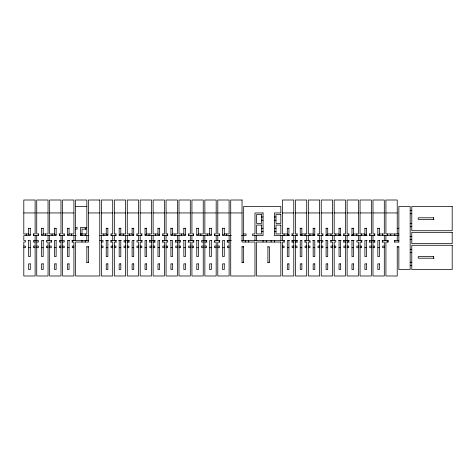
<?xml version="1.0" encoding="UTF-8"?>
<svg xmlns="http://www.w3.org/2000/svg" width="476" height="476" viewBox="0 0 476 476"><rect width="100%" height="100%" fill="white"/><g stroke="black" fill="none" stroke-linecap="round" stroke-linejoin="round"><path stroke-width="0.71" d="M75.529 206.477L86.846 206.477M410.169 210.517L411.788 210.517M23.8 212.945L35.117 212.945M36.735 212.945L48.046 212.945M49.665 212.945L60.982 212.945M62.6 212.945L73.917 212.945M88.465 212.945L99.781 212.945M101.4 212.945L112.711 212.945M114.329 212.945L125.646 212.945M127.265 212.945L138.581 212.945M140.194 212.945L151.511 212.945M153.129 212.945L164.446 212.945M166.059 212.945L177.375 212.945M178.994 212.945L190.311 212.945M191.929 212.945L203.24 212.945M204.858 212.945L216.175 212.945M217.794 212.945L229.111 212.945M230.723 212.945L242.04 212.945M282.458 212.945L293.775 212.945M295.388 212.945L306.705 212.945M308.323 212.945L319.64 212.945M321.252 212.945L332.569 212.945M334.188 212.945L345.505 212.945M347.123 212.945L358.44 212.945M360.052 212.945L371.369 212.945M372.988 212.945L384.305 212.945M385.917 212.945L397.234 212.945M410.169 213.754L411.788 213.754M261.443 216.985L263.055 216.985M274.372 216.985L275.991 216.985M433.832 217.794L418.249 217.794L418.249 219.406L434.07 219.406M261.443 220.215L263.055 220.215M274.372 220.215L275.991 220.215M410.169 223.452L411.788 223.452M410.169 226.683L411.788 226.683M75.529 227.492L77.148 227.492L77.148 229.111L75.529 229.111M86.846 227.492L80.379 227.492L80.379 235.572L88.869 235.572M28.649 228.301L30.268 228.301M41.585 228.301L43.197 228.301M54.514 228.301L56.132 228.301M67.449 228.301L69.068 228.301M106.249 228.301L107.862 228.301M119.178 228.301L120.797 228.301M132.114 228.301L133.726 228.301M145.043 228.301L146.662 228.301M157.978 228.301L159.597 228.301M170.914 228.301L172.526 228.301M183.843 228.301L185.461 228.301M196.778 228.301L198.391 228.301M209.708 228.301L211.326 228.301M222.643 228.301L224.261 228.301M261.443 228.301L263.055 228.301M274.372 228.301L275.991 228.301M287.308 228.301L288.92 228.301M300.237 228.301L301.855 228.301M313.172 228.301L314.791 228.301M326.108 228.301L327.72 228.301M339.037 228.301L340.655 228.301M351.972 228.301L353.585 228.301M364.902 228.301L366.52 228.301M377.837 228.301L379.455 228.301M397.234 228.301L398.852 228.301M261.443 231.532L263.055 231.532M274.372 231.532L275.991 231.532M28.649 233.96L23.8 233.96L23.8 200.009L35.117 200.009L35.117 233.96L33.296 233.96M38.55 233.96L36.735 233.96L36.735 200.009L48.046 200.009L48.046 233.96L43.197 233.96M54.514 233.96L49.665 233.96L49.665 200.009L60.982 200.009L60.982 233.96L59.161 233.96M64.415 233.96L62.6 233.96L62.6 200.009L73.917 200.009L73.917 233.96L69.068 233.96M80.563 233.96L86.846 233.96L86.846 229.111L81.997 229.111L81.997 235.572M106.249 233.96L101.4 233.96L101.4 200.009L112.711 200.009L112.711 233.96L110.896 233.96M116.15 233.96L114.329 233.96L114.329 200.009L125.646 200.009L125.646 233.96L120.797 233.96M132.114 233.96L127.265 233.96L127.265 200.009L138.581 200.009L138.581 233.96L136.761 233.96M142.015 233.96L140.194 233.96L140.194 200.009L151.511 200.009L151.511 233.96L146.662 233.96M157.978 233.96L153.129 233.96L153.129 200.009L164.446 200.009L164.446 233.96L162.625 233.96M167.879 233.96L166.059 233.96L166.059 200.009L177.375 200.009L177.375 233.96L172.526 233.96M183.843 233.96L178.994 233.96L178.994 200.009L190.311 200.009L190.311 233.96L188.49 233.96M193.744 233.96L191.929 233.96L191.929 200.009L203.24 200.009L203.24 233.96L198.391 233.96M209.708 233.96L204.858 233.96L204.858 200.009L216.175 200.009L216.175 233.96L214.355 233.96M219.609 233.96L217.794 233.96L217.794 200.009L229.111 200.009L229.111 233.96L224.261 233.96M243.658 233.96L246.08 233.96L246.08 235.572L241.635 235.572M287.308 233.96L282.458 233.96L282.458 200.009L293.775 200.009L293.775 233.96L291.693 233.96M297.47 233.96L295.388 233.96L295.388 200.009L306.705 200.009L306.705 233.96L301.855 233.96M313.172 233.96L308.323 233.96L308.323 200.009L319.64 200.009L319.64 233.96L317.557 233.96M323.073 233.96L321.252 233.96L321.252 200.009L332.569 200.009L332.569 233.96L327.72 233.96M339.037 233.96L334.188 233.96L334.188 200.009L345.505 200.009L345.505 233.96L343.428 233.96M349.2 233.96L347.123 233.96L347.123 200.009L358.44 200.009L358.44 233.96L353.585 233.96M364.902 233.96L360.052 233.96L360.052 200.009L371.369 200.009L371.369 233.96L369.293 233.96M375.064 233.96L372.988 233.96L372.988 200.009L384.305 200.009L384.305 233.96L379.455 233.96M398.852 233.96L385.917 233.96L385.917 200.009L397.234 200.009L397.234 233.96M30.268 234.769L28.649 234.769L28.649 228.182M41.585 234.769L43.197 234.769L43.197 228.182M56.132 234.769L54.514 234.769L54.514 228.182M67.449 234.769L69.068 234.769L69.068 228.182M107.862 234.769L106.249 234.769L106.249 228.182M119.178 234.769L120.797 234.769L120.797 228.182M133.726 234.769L132.114 234.769L132.114 228.182M145.043 234.769L146.662 234.769L146.662 228.182M159.597 234.769L157.978 234.769L157.978 228.182M170.914 234.769L172.526 234.769L172.526 228.182M185.461 234.769L183.843 234.769L183.843 228.182M196.778 234.769L198.391 234.769L198.391 228.182M211.326 234.769L209.708 234.769L209.708 228.182M222.643 234.769L224.261 234.769L224.261 228.182M287.308 234.769L288.92 234.769M300.237 234.769L301.855 234.769M313.172 234.769L314.791 234.769M326.108 234.769L327.72 234.769M339.037 234.769L340.655 234.769M351.972 234.769L353.585 234.769M364.902 234.769L366.52 234.769M377.837 234.769L379.455 234.769M33.296 235.572L38.55 235.572M59.161 235.572L64.415 235.572M76.178 235.572L67.449 235.572L67.449 228.182M99.859 235.572L107.862 235.572L107.862 228.182M110.896 235.572L116.15 235.572M136.761 235.572L142.015 235.572M162.625 235.572L167.879 235.572M188.49 235.572L193.744 235.572M214.355 235.572L219.609 235.572M231.372 235.572L222.643 235.572L222.643 228.182M289.491 235.572L274.372 235.572L274.372 212.945L280.84 212.945L280.84 206.477L243.658 206.477L243.658 240.428M291.669 235.572L297.488 235.572M317.54 235.572L323.073 235.572M325.536 235.572L341.221 235.572M343.404 235.572L349.223 235.572M351.407 235.572L367.085 235.572M369.269 235.572L375.088 235.572M398.852 235.572L377.837 235.572L377.837 228.182M410.169 236.382L411.788 236.382M410.169 239.618L411.788 239.618M28.114 240.428L30.268 240.428L30.268 256.594L28.649 256.594L28.649 240.428M43.762 240.428L41.585 240.428L41.585 256.594L43.197 256.594L43.197 240.428M51.819 240.428L46.434 240.428L46.434 242.04L48.046 242.04L48.046 275.991L36.735 275.991L36.735 235.572M69.603 240.428L67.449 240.428L67.449 256.594L69.068 256.594L69.068 240.428M71.757 240.428L88.869 240.428M99.859 240.428L103.012 240.428L103.012 242.04L101.4 242.04M105.684 240.428L108.403 240.428M110.557 240.428L116.483 240.428M118.643 240.428L121.362 240.428M129.365 240.428L124.028 240.428L124.028 242.04L125.646 242.04M134.268 240.428L132.114 240.428L132.114 256.594L133.726 256.594L133.726 240.428M142.354 240.428L136.963 240.428L136.963 242.04L138.581 242.04L138.581 275.991L127.265 275.991L127.265 235.572M149.41 240.428L155.23 240.428M162.286 240.428L167.677 240.428L167.677 242.04L166.059 242.04L166.059 275.991L177.375 275.991L177.375 235.572M170.372 240.428L172.526 240.428L172.526 256.594L170.914 256.594L170.914 240.428M175.275 240.428L180.612 240.428L180.612 242.04L178.994 242.04M183.278 240.428L185.997 240.428M188.157 240.428L194.083 240.428M196.237 240.428L198.956 240.428M206.959 240.428L201.628 240.428L201.628 242.04L203.24 242.04M211.868 240.428L209.708 240.428L209.708 256.594L211.326 256.594L211.326 240.428M219.948 240.428L214.557 240.428L214.557 242.04M227.004 240.428L231.372 240.428M241.635 240.428L284.612 240.428M289.491 240.428L287.308 240.428L287.308 256.594L288.92 256.594L288.92 240.428M291.669 240.428L297.488 240.428M304.551 240.428L309.941 240.428L309.941 242.04M312.631 240.428L314.791 240.428L314.791 256.594L313.172 256.594L313.172 240.428M317.54 240.428L322.871 240.428L322.871 242.04L321.252 242.04M325.536 240.428L327.72 240.428L327.72 256.594L326.108 256.594L326.108 240.428M330.415 240.428L335.806 240.428L335.806 242.04L334.188 242.04L334.188 275.991L345.505 275.991L345.505 235.572M338.501 240.428L341.221 240.428M343.404 240.428L349.223 240.428M351.407 240.428L354.126 240.428M362.206 240.428L356.822 240.428L356.822 242.04L358.44 242.04L358.44 275.991L347.123 275.991L347.123 235.572M367.085 240.428L364.902 240.428L364.902 256.594L366.52 256.594L366.52 240.428M369.269 240.428L375.088 240.428M382.145 240.428L388.345 240.428L388.345 242.04L385.917 242.04L385.917 275.991L397.234 275.991L397.234 246.467M394.408 240.428L398.852 240.428M35.117 242.04L33.498 242.04L33.498 240.428L38.348 240.428L38.348 242.04L36.735 242.04M51.741 242.04L49.665 242.04L49.665 275.991L60.982 275.991L60.982 235.572M60.982 242.04L59.363 242.04L59.363 240.428L64.212 240.428L64.212 242.04L62.6 242.04M71.834 242.04L73.917 242.04L73.917 275.991L62.6 275.991L62.6 235.572M110.634 242.04L112.711 242.04L112.711 275.991L101.4 275.991L101.4 235.572M116.406 242.04L114.329 242.04L114.329 275.991L125.646 275.991L125.646 235.572M127.265 242.04L129.341 242.04M142.276 242.04L140.194 242.04L140.194 275.991L151.511 275.991L151.511 235.572M149.434 242.04L151.511 242.04M153.129 242.04L155.206 242.04M162.364 242.04L164.446 242.04L164.446 275.991L153.129 275.991L153.129 235.572M175.299 242.04L177.375 242.04M188.234 242.04L190.311 242.04L190.311 275.991L178.994 275.991L178.994 235.572M194.006 242.04L191.929 242.04L191.929 275.991L203.24 275.991L203.24 235.572M204.858 242.04L206.941 242.04M214.099 242.04L216.175 242.04L216.175 275.991L204.858 275.991L204.858 235.572M219.87 242.04L217.794 242.04L217.794 275.991L229.111 275.991L229.111 235.572M227.028 242.04L229.111 242.04M284.535 242.04L282.458 242.04L282.458 275.991L293.775 275.991L293.775 235.572M291.693 242.04L293.775 242.04M295.388 242.04L297.47 242.04M304.628 242.04L306.705 242.04L306.705 275.991L295.388 275.991L295.388 235.572M310.4 242.04L308.323 242.04L308.323 275.991L319.64 275.991L319.64 235.572M317.557 242.04L319.64 242.04M330.493 242.04L332.569 242.04L332.569 275.991L321.252 275.991L321.252 235.572M343.428 242.04L345.505 242.04M347.123 242.04L349.2 242.04M362.135 242.04L360.052 242.04L360.052 275.991L371.369 275.991L371.369 235.572M369.293 242.04L371.369 242.04M372.988 242.04L375.064 242.04M382.222 242.04L384.305 242.04L384.305 275.991L372.988 275.991L372.988 235.572M394.36 242.04L398.852 242.04M23.8 246.08L25.418 246.08L25.418 247.698L23.8 247.698M35.117 246.08L33.498 246.08L33.498 247.698L35.117 247.698M36.735 246.08L38.348 246.08L38.348 247.698L36.735 247.698M48.046 246.08L46.434 246.08L46.434 247.698L48.046 247.698M49.665 246.08L51.283 246.08L51.283 247.698L49.665 247.698M60.982 246.08L59.363 246.08L59.363 247.698L60.982 247.698M62.6 246.08L64.212 246.08L64.212 247.698L62.6 247.698M73.917 246.08L72.298 246.08L72.298 247.698L73.917 247.698M101.4 246.08L103.012 246.08L103.012 247.698L101.4 247.698M112.711 246.08L111.098 246.08L111.098 247.698L112.711 247.698M114.329 246.08L115.948 246.08L115.948 247.698L114.329 247.698M125.646 246.08L124.028 246.08L124.028 247.698L125.646 247.698M127.265 246.08L128.877 246.08L128.877 247.698L127.265 247.698M138.581 246.08L136.963 246.08L136.963 247.698L138.581 247.698M140.194 246.08L141.812 246.08L141.812 247.698L140.194 247.698M151.511 246.08L149.892 246.08L149.892 247.698L151.511 247.698M153.129 246.08L154.748 246.08L154.748 247.698L153.129 247.698M164.446 246.08L162.828 246.08L162.828 247.698L164.446 247.698M166.059 246.08L167.677 246.08L167.677 247.698L166.059 247.698M177.375 246.08L175.763 246.08L175.763 247.698L177.375 247.698M178.994 246.08L180.612 246.08L180.612 247.698L178.994 247.698M190.311 246.08L188.692 246.08L188.692 247.698L190.311 247.698M191.929 246.08L193.542 246.08L193.542 247.698L191.929 247.698M203.24 246.08L201.628 246.08L201.628 247.698L203.24 247.698M204.858 246.08L206.477 246.08L206.477 247.698L204.858 247.698M216.175 246.08L214.557 246.08L214.557 247.698L216.175 247.698M217.794 246.08L219.406 246.08L219.406 247.698L217.794 247.698M229.111 246.08L227.492 246.08L227.492 247.698L229.111 247.698M282.458 246.08L284.071 246.08L284.071 247.698L282.458 247.698M293.775 246.08L292.157 246.08L292.157 247.698L293.775 247.698M295.388 246.08L297.006 246.08L297.006 247.698L295.388 247.698M306.705 246.08L305.086 246.08L305.086 247.698L306.705 247.698M308.323 246.08L309.941 246.08L309.941 247.698L308.323 247.698M319.64 246.08L318.022 246.08L318.022 247.698L319.64 247.698M321.252 246.08L322.871 246.08L322.871 247.698L321.252 247.698M332.569 246.08L330.957 246.08L330.957 247.698L332.569 247.698M334.188 246.08L335.806 246.08L335.806 247.698L334.188 247.698M345.505 246.08L343.886 246.08L343.886 247.698L345.505 247.698M347.123 246.08L348.735 246.08L348.735 247.698L347.123 247.698M358.44 246.08L356.822 246.08L356.822 247.698L358.44 247.698M360.052 246.08L361.671 246.08L361.671 247.698L360.052 247.698M371.369 246.08L369.751 246.08L369.751 247.698L371.369 247.698M372.988 246.08L374.6 246.08L374.6 247.698L372.988 247.698M384.305 246.08L382.686 246.08L382.686 247.698L384.305 247.698M86.846 246.889L88.465 246.889M242.04 246.889L243.658 246.889M267.905 246.889L269.523 246.889L269.523 262.335M397.234 246.889L398.852 246.889M28.649 247.698L30.268 247.698M41.585 247.698L43.197 247.698M54.514 247.698L56.132 247.698M67.449 247.698L69.068 247.698M106.249 247.698L107.862 247.698M119.178 247.698L120.797 247.698M132.114 247.698L133.726 247.698M145.043 247.698L146.662 247.698M157.978 247.698L159.597 247.698M170.914 247.698L172.526 247.698M183.843 247.698L185.461 247.698M196.778 247.698L198.391 247.698M209.708 247.698L211.326 247.698M222.643 247.698L224.261 247.698M287.308 247.698L288.92 247.698M300.237 247.698L301.855 247.698M313.172 247.698L314.791 247.698M326.108 247.698L327.72 247.698M339.037 247.698L340.655 247.698M351.972 247.698L353.585 247.698M364.902 247.698L366.52 247.698M377.837 247.698L379.455 247.698M410.169 249.317L411.788 249.317M410.169 252.548L411.788 252.548M433.832 256.594L418.249 256.594L418.249 258.206L434.07 258.206M86.846 262.246L88.465 262.246M242.04 262.246L243.658 262.246M267.905 262.246L269.523 262.246M410.169 262.246L411.788 262.246M410.169 265.483L411.788 265.483M433.606 217.794L433.606 219.406M433.606 256.594L433.606 258.206M398.852 242.111L398.852 206.477L410.169 206.477L410.169 269.523L398.852 269.523L398.852 246.556M397.234 235.572L397.234 240.428M394.812 233.96L394.812 235.572M394.812 240.428L394.812 242.04M390.766 233.96L390.766 235.572M387.535 233.96L387.535 235.572M387.535 240.428L387.535 242.04M385.917 235.572L385.917 240.428M384.305 235.572L384.305 240.428M382.686 233.96L382.686 235.572M382.686 240.428L382.686 242.04M379.455 228.182L379.455 235.572M374.6 233.96L374.6 235.572M374.6 240.428L374.6 242.04M369.751 233.96L369.751 235.572M369.751 240.428L369.751 242.04M366.52 228.182L366.52 235.572M364.902 228.182L364.902 235.572M361.671 233.96L361.671 235.572M361.671 240.428L361.671 242.04M360.052 235.572L360.052 240.428M358.44 235.572L358.44 240.428M356.822 233.96L356.822 235.572M353.585 228.182L353.585 235.572M353.585 240.428L353.585 256.594L351.972 256.594L351.972 240.428M351.972 228.182L351.972 235.572M348.735 233.96L348.735 235.572M348.735 240.428L348.735 242.04M343.886 233.96L343.886 235.572M343.886 240.428L343.886 242.04M340.655 228.182L340.655 235.572M340.655 240.428L340.655 256.594L339.037 256.594L339.037 240.428M339.037 228.182L339.037 235.572M335.806 233.96L335.806 235.572M334.188 235.572L334.188 240.428M332.569 235.572L332.569 240.428M330.957 233.96L330.957 235.572M330.957 240.428L330.957 242.04M327.72 228.182L327.72 235.572M326.108 228.182L326.108 235.572M322.871 233.96L322.871 235.572M318.022 233.96L318.022 235.572M318.022 240.428L318.022 242.04M314.791 228.182L314.791 235.572L300.237 235.572L300.237 228.182M313.172 228.182L313.172 235.572M309.941 233.96L309.941 235.572M308.323 235.572L308.323 240.428M306.705 235.572L306.705 240.428M305.086 233.96L305.086 235.572M305.086 240.428L305.086 242.04M301.855 228.182L301.855 235.572M297.006 233.96L297.006 235.572M297.006 240.428L297.006 242.04M292.157 233.96L292.157 235.572M292.157 240.428L292.157 242.04M288.92 228.182L288.92 235.572M287.308 228.182L287.308 235.572M284.071 233.96L284.071 235.572M284.071 240.428L284.071 242.04M282.458 235.572L282.458 240.428M280.84 235.572L280.84 240.428M274.372 240.428L274.372 242.04M271.142 240.428L271.142 242.04M267.905 246.497L267.905 262.841M266.292 240.428L266.292 242.04M263.055 240.428L263.055 242.04M256.594 235.572L256.594 240.428M254.975 235.572L254.975 240.428M248.508 240.428L248.508 242.04M245.277 240.428L245.277 242.04M243.658 246.467L243.658 262.704M242.04 246.467L242.04 262.704M227.492 240.428L227.492 242.04M226.683 233.96L226.683 235.572M219.406 233.96L219.406 235.572M219.406 240.428L219.406 242.04M217.794 235.572L217.794 240.428M216.175 235.572L216.175 240.428M214.557 233.96L214.557 235.572M211.326 228.182L211.326 235.572L196.778 235.572L196.778 228.182M207.286 233.96L207.286 235.572M206.477 240.428L206.477 242.04M200.818 233.96L200.818 235.572M198.391 240.428L198.391 256.594L196.778 256.594L196.778 240.428M193.542 233.96L193.542 235.572M193.542 240.428L193.542 242.04M191.929 235.572L191.929 240.428M190.311 235.572L190.311 240.428M188.692 233.96L188.692 235.572M188.692 240.428L188.692 242.04M185.461 228.182L185.461 235.572L170.914 235.572L170.914 228.182M185.461 240.428L185.461 256.594L183.843 256.594L183.843 240.428M181.421 233.96L181.421 235.572M175.763 240.428L175.763 242.04M174.954 233.96L174.954 235.572M167.677 233.96L167.677 235.572M166.059 235.572L166.059 240.428M164.446 235.572L164.446 240.428M162.828 233.96L162.828 235.572M162.828 240.428L162.828 242.04M159.597 228.182L159.597 235.572L145.043 235.572L145.043 228.182M155.551 233.96L155.551 235.572M154.748 240.428L154.748 242.04M149.892 240.428L149.892 242.04M149.089 233.96L149.089 235.572M141.812 233.96L141.812 235.572M141.812 240.428L141.812 242.04M140.194 235.572L140.194 240.428M138.581 235.572L138.581 240.428M136.963 233.96L136.963 235.572M133.726 228.182L133.726 235.572L119.178 235.572L119.178 228.182M129.686 233.96L129.686 235.572M128.877 240.428L128.877 242.04M123.219 233.96L123.219 235.572M120.797 240.428L120.797 256.594L119.178 256.594L119.178 240.428M115.948 233.96L115.948 235.572M115.948 240.428L115.948 242.04M114.329 235.572L114.329 240.428M112.711 235.572L112.711 240.428M111.098 233.96L111.098 235.572M111.098 240.428L111.098 242.04M107.862 240.428L107.862 256.594L106.249 256.594L106.249 240.428M103.822 233.96L103.822 235.572M88.465 246.467L88.465 262.704M86.846 235.572L86.846 240.428M86.846 246.467L86.846 262.704M85.234 229.378L85.234 228.301L86.846 228.301L86.846 200.009L75.529 200.009L75.529 240.428M85.234 233.96L85.234 235.572M85.234 240.428L85.234 242.04M81.997 240.428L81.997 242.04M81.188 234.103L81.188 235.572M73.917 235.572L73.917 240.428M72.298 240.428L72.298 242.04M71.489 233.96L71.489 235.572M64.212 233.96L64.212 235.572M59.363 233.96L59.363 235.572M56.132 228.182L56.132 235.572L41.585 235.572L41.585 228.182M52.092 233.96L52.092 235.572M51.283 240.428L51.283 242.04M49.665 235.572L49.665 240.428M48.046 235.572L48.046 240.428M45.625 233.96L45.625 235.572M38.348 233.96L38.348 235.572M35.117 235.572L35.117 275.991L23.8 275.991L23.8 242.04L25.418 242.04L25.418 240.428L23.8 240.428L23.8 235.572L30.268 235.572L30.268 228.182M33.498 233.96L33.498 235.572M26.228 233.96L26.228 235.572M99.781 200.009L88.465 200.009L88.465 242.04L75.529 242.04L75.529 275.991L99.781 275.991L99.781 200.009M242.04 200.009L230.723 200.009L230.723 275.991L254.975 275.991L254.975 242.04L242.04 242.04L242.04 200.009M452.2 206.477L411.788 206.477L411.788 230.723L452.2 230.723L452.2 206.477M263.055 212.945L254.975 212.945L254.975 233.96L252.548 233.96L252.548 235.572L263.055 235.572L263.055 212.945M261.443 214.557L256.594 214.557L256.594 223.452L261.443 223.452L261.443 214.557M280.84 214.557L275.991 214.557L275.991 223.452L280.84 223.452L280.84 214.557M261.443 225.065L256.594 225.065L256.594 233.96L261.443 233.96L261.443 225.065M280.84 225.065L275.991 225.065L275.991 233.96L280.84 233.96L280.84 225.065M452.2 232.342L411.788 232.342L411.788 243.658L452.2 243.658L452.2 232.342M56.132 240.428L54.514 240.428L54.514 256.594L56.132 256.594L56.132 240.428M146.662 240.428L145.043 240.428L145.043 256.594L146.662 256.594L146.662 240.428M159.597 240.428L157.978 240.428L157.978 256.594L159.597 256.594L159.597 240.428M224.261 240.428L222.643 240.428L222.643 256.594L224.261 256.594L224.261 240.428M301.855 240.428L300.237 240.428L300.237 256.594L301.855 256.594L301.855 240.428M379.455 240.428L377.837 240.428L377.837 256.594L379.455 256.594L379.455 240.428M280.84 242.04L256.594 242.04L256.594 275.991L280.84 275.991L280.84 242.04M452.2 245.277L411.788 245.277L411.788 269.523L452.2 269.523L452.2 245.277M30.268 263.865L28.649 263.865L28.649 269.523L30.268 269.523L30.268 263.865M43.197 263.865L41.585 263.865L41.585 269.523L43.197 269.523L43.197 263.865M56.132 263.865L54.514 263.865L54.514 269.523L56.132 269.523L56.132 263.865M69.068 263.865L67.449 263.865L67.449 269.523L69.068 269.523L69.068 263.865M107.862 263.865L106.249 263.865L106.249 269.523L107.862 269.523L107.862 263.865M120.797 263.865L119.178 263.865L119.178 269.523L120.797 269.523L120.797 263.865M133.726 263.865L132.114 263.865L132.114 269.523L133.726 269.523L133.726 263.865M146.662 263.865L145.043 263.865L145.043 269.523L146.662 269.523L146.662 263.865M159.597 263.865L157.978 263.865L157.978 269.523L159.597 269.523L159.597 263.865M172.526 263.865L170.914 263.865L170.914 269.523L172.526 269.523L172.526 263.865M185.461 263.865L183.843 263.865L183.843 269.523L185.461 269.523L185.461 263.865M198.391 263.865L196.778 263.865L196.778 269.523L198.391 269.523L198.391 263.865M211.326 263.865L209.708 263.865L209.708 269.523L211.326 269.523L211.326 263.865M224.261 263.865L222.643 263.865L222.643 269.523L224.261 269.523L224.261 263.865M288.92 263.865L287.308 263.865L287.308 269.523L288.92 269.523L288.92 263.865M301.855 263.865L300.237 263.865L300.237 269.523L301.855 269.523L301.855 263.865M314.791 263.865L313.172 263.865L313.172 269.523L314.791 269.523L314.791 263.865M327.72 263.865L326.108 263.865L326.108 269.523L327.72 269.523L327.72 263.865M340.655 263.865L339.037 263.865L339.037 269.523L340.655 269.523L340.655 263.865M353.585 263.865L351.972 263.865L351.972 269.523L353.585 269.523L353.585 263.865M366.52 263.865L364.902 263.865L364.902 269.523L366.52 269.523L366.52 263.865M379.455 263.865L377.837 263.865L377.837 269.523L379.455 269.523L379.455 263.865"/></g></svg>
